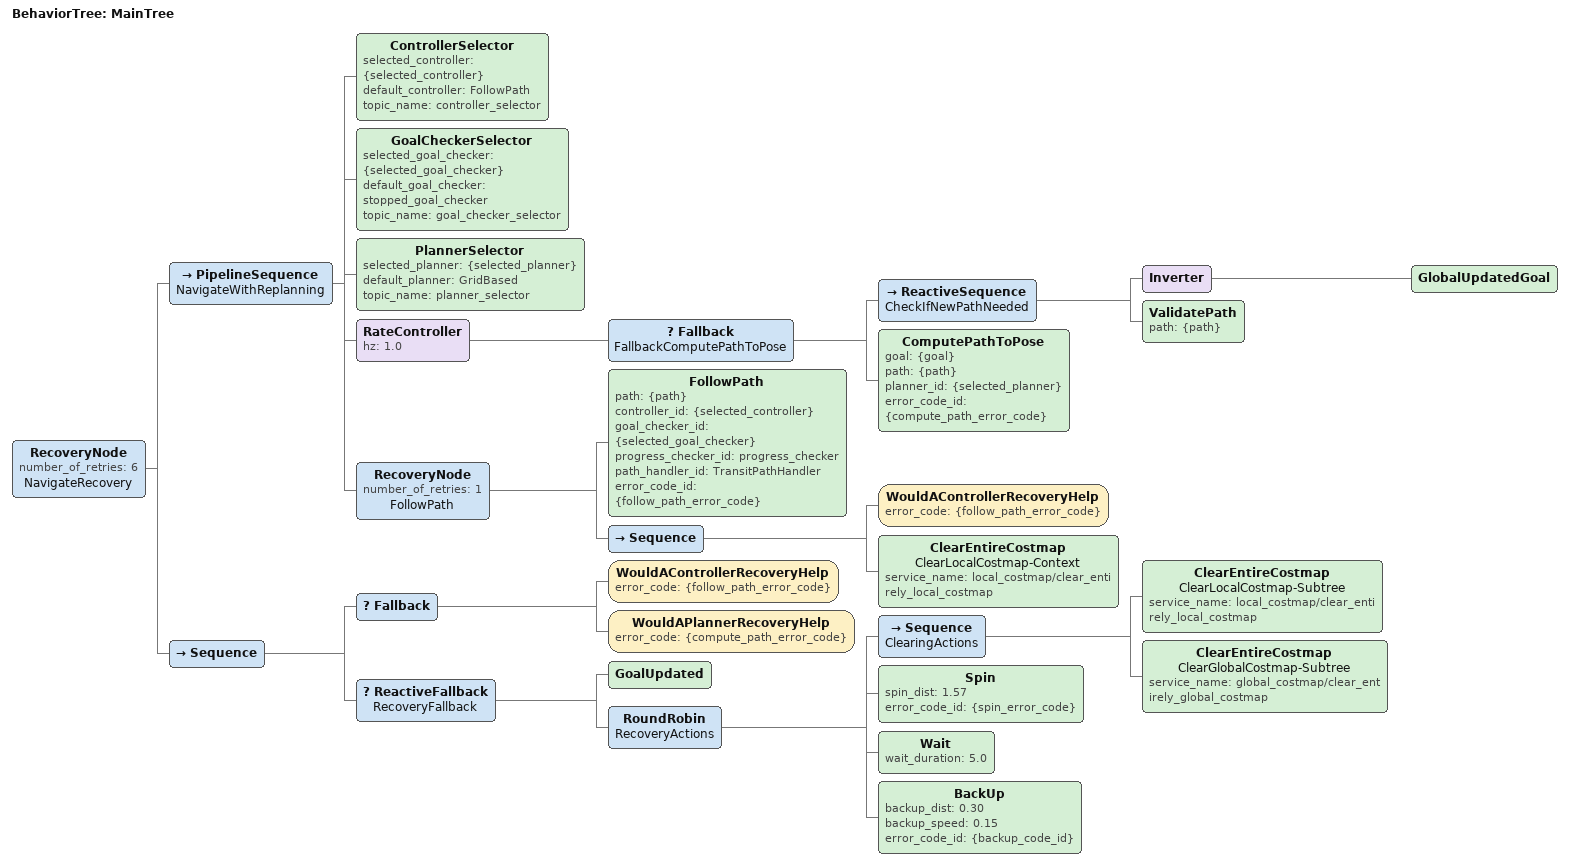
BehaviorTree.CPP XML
<root BTCPP_format="4" main_tree_to_execute="MainTree">
  <BehaviorTree ID="MainTree">
    <RecoveryNode number_of_retries="6" name="NavigateRecovery">
      <PipelineSequence name="NavigateWithReplanning">
        <ControllerSelector selected_controller="{selected_controller}" default_controller="FollowPath" topic_name="controller_selector"/>
        <GoalCheckerSelector selected_goal_checker="{selected_goal_checker}" default_goal_checker="stopped_goal_checker" topic_name="goal_checker_selector"/>
        <PlannerSelector selected_planner="{selected_planner}" default_planner="GridBased" topic_name="planner_selector"/>
        <RateController hz="1.0">
          <Fallback name="FallbackComputePathToPose">
            <ReactiveSequence name="CheckIfNewPathNeeded">
              <Inverter>
                <GlobalUpdatedGoal/>
              </Inverter>
              <ValidatePath path="{path}"/>
            </ReactiveSequence>
            <ComputePathToPose goal="{goal}" path="{path}" planner_id="{selected_planner}" error_code_id="{compute_path_error_code}"/>
          </Fallback>
        </RateController>
        <RecoveryNode number_of_retries="1" name="FollowPath">
          <FollowPath path="{path}" controller_id="{selected_controller}" goal_checker_id="{selected_goal_checker}" progress_checker_id="progress_checker" path_handler_id="TransitPathHandler" error_code_id="{follow_path_error_code}"/>
          <Sequence>
            <WouldAControllerRecoveryHelp error_code="{follow_path_error_code}"/>
            <ClearEntireCostmap name="ClearLocalCostmap-Context" service_name="local_costmap/clear_entirely_local_costmap"/>
          </Sequence>
        </RecoveryNode>
      </PipelineSequence>
      <Sequence>
        <Fallback>
          <WouldAControllerRecoveryHelp error_code="{follow_path_error_code}"/>
          <WouldAPlannerRecoveryHelp error_code="{compute_path_error_code}"/>
        </Fallback>
        <ReactiveFallback name="RecoveryFallback">
          <GoalUpdated/>
          <RoundRobin name="RecoveryActions">
            <Sequence name="ClearingActions">
              <ClearEntireCostmap name="ClearLocalCostmap-Subtree" service_name="local_costmap/clear_entirely_local_costmap"/>
              <ClearEntireCostmap name="ClearGlobalCostmap-Subtree" service_name="global_costmap/clear_entirely_global_costmap"/>
            </Sequence>
            <Spin spin_dist="1.57" error_code_id="{spin_error_code}"/>
            <Wait wait_duration="5.0"/>
            <BackUp backup_dist="0.30" backup_speed="0.15" error_code_id="{backup_code_id}"/>
          </RoundRobin>
        </ReactiveFallback>
      </Sequence>
    </RecoveryNode>
  </BehaviorTree>
</root>
